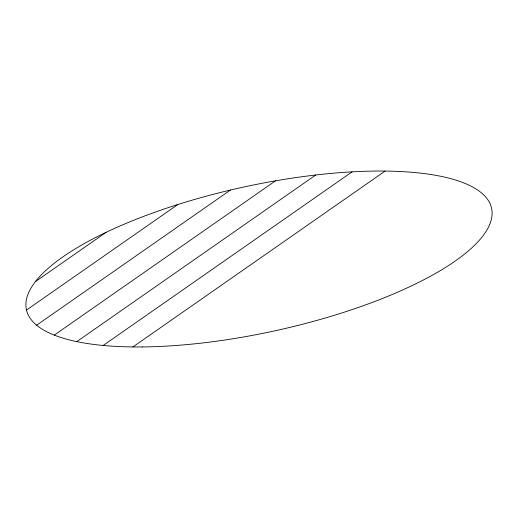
<?xml version="1.0" encoding="UTF-8"?>
<svg xmlns="http://www.w3.org/2000/svg" width="518" height="518" viewBox="0 0 518 518"><rect width="100%" height="100%" fill="white"/><g stroke="black" fill="none" stroke-linecap="round" stroke-linejoin="round"><path stroke-width="0.78" d="M35.483 281.565L106.093 232.323M26.502 310.049L177.804 204.532M36.642 325.194L230.406 190.067M54.28 335.114L275.505 180.834M76.806 341.621L315.715 175.006M103.173 345.454L352.091 171.859M132.912 346.93L385.088 171.069M142.385 346.937A238.034 73.556 -12.3 0 0 492.1 213.261A238.034 73.556 -12.3 0 0 142.515 216.802A238.034 73.556 -12.3 0 0 142.385 346.937"/></g></svg>
